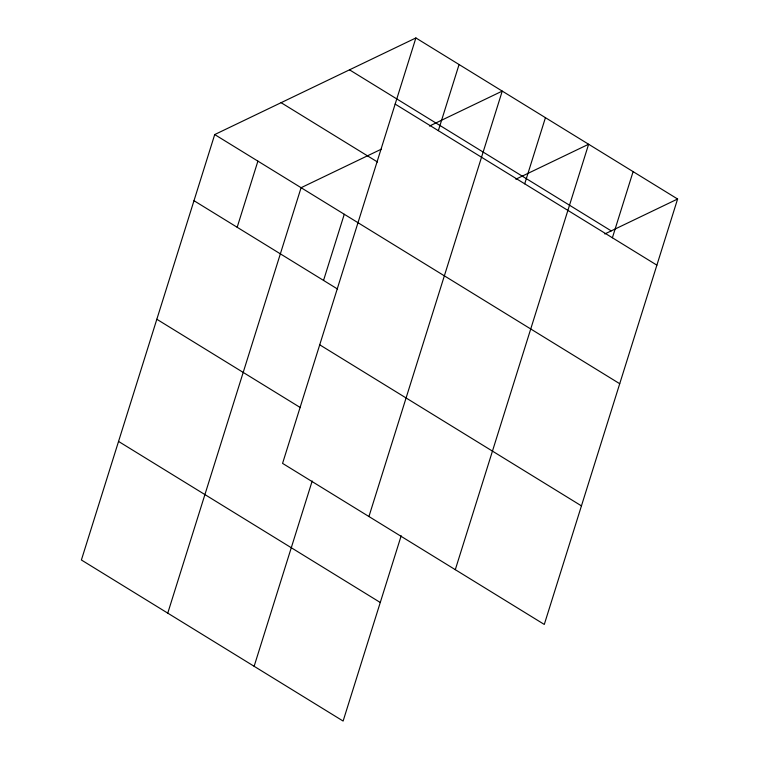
<?xml version="1.0" encoding="UTF-8"?>
<svg xmlns="http://www.w3.org/2000/svg" width="759" height="759" viewBox="0 0 759 759"><rect width="100%" height="100%" fill="white"/><g stroke="black" fill="none" stroke-linecap="round" stroke-linejoin="round"><path stroke-width="1.14" d="M415.885 37.95L282.566 463.379L544.288 624.439L677.607 199.01L415.885 37.95L214.712 134.561L81.393 559.99L343.115 721.05L401.188 535.75M237.169 227.273L257.899 161.136M167.758 613.139L301.086 187.71L381.36 149.153M323.543 280.422L344.263 214.285M254.132 666.288L312.196 480.988M438.341 130.662L459.072 64.524M368.931 516.528L502.249 91.099L429.452 126.06M524.706 183.811L545.436 117.673M455.296 569.677L588.623 144.248L515.826 179.209M612.39 237.766L633.11 171.629M604.809 233.971L677.607 199.01M349.501 69.828L611.223 230.888M395.154 104.087L656.877 265.147M281.105 102.683L377.508 162.009M214.712 134.561L619.724 383.712M193.991 200.699L337.603 289.075M319.719 344.814L581.441 505.874M156.828 319.264L300.441 407.64M118.546 441.425L380.268 602.485"/></g></svg>
